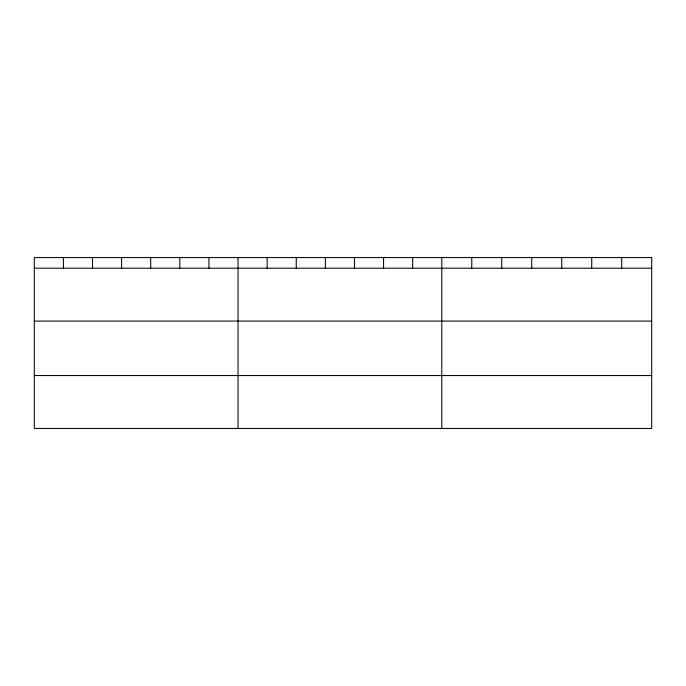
<?xml version="1.0" encoding="UTF-8"?>
<svg xmlns="http://www.w3.org/2000/svg" width="686" height="686" viewBox="0 0 686 686"><rect width="100%" height="100%" fill="white"/><g stroke="black" fill="none" stroke-linecap="round" stroke-linejoin="round"><path stroke-width="1.03" d="M34.3 268.2L651.7 268.2M34.3 321.074L651.7 321.074M34.3 375.551L651.7 375.551M621.713 257.567L621.713 268.2M591.726 257.567L591.726 268.2M561.74 257.567L561.74 268.2M531.744 257.567L531.744 268.2M501.758 257.567L501.758 268.2M471.771 257.567L471.771 268.2M441.784 257.567L441.784 428.433M412.68 257.567L412.68 268.2M383.568 257.567L383.568 268.2M354.465 257.567L354.465 268.2M325.361 257.567L325.361 268.2M296.258 257.567L296.258 268.2M267.146 257.567L267.146 268.2M238.042 257.567L238.042 428.433M208.938 257.567L208.938 268.2M179.826 257.567L179.826 268.2M150.723 257.567L150.723 268.2M121.619 257.567L121.619 268.2M92.516 257.567L92.516 268.2M63.404 257.567L63.404 268.2M651.7 257.567L34.3 257.567L34.3 428.433L651.7 428.433L651.7 257.567"/></g></svg>
